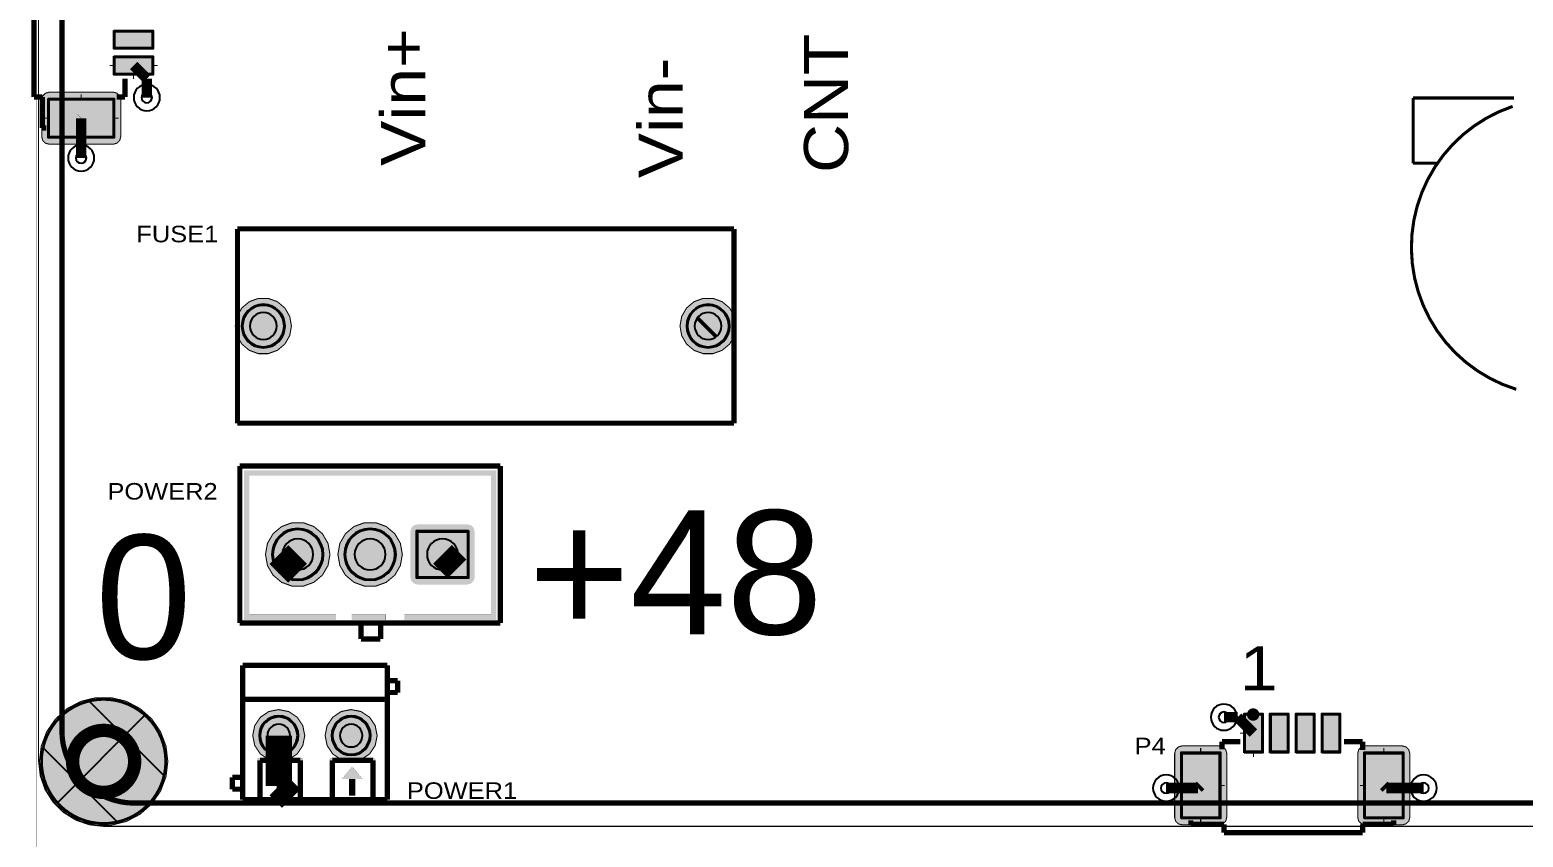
# Model space of a CAD drawing. Extents: x 0 to 215, y -148 to 39.
# Drawn here: x -0.1 to 72.1, y -108.2 to -69.1 of the extents above; entities that cross this region are included whole.
import ezdxf
from ezdxf.enums import TextEntityAlignment as Align

# ---------------------------------------------------------------- set-up
doc = ezdxf.new("R2010")
doc.units = 0
doc.header["$MEASUREMENT"] = 0
doc.layers.get('0').update_dxf_attribs({"linetype": 'CONTINUOUS'})
for name, color, linetype in [('BOARD-OUTLINE-LAYER', 6, 'CONTINUOUS'), ('BOTTOM-LAYER', 5, 'CONTINUOUS'), ('BOTTOM-PASTE-MASK-LAYER', 16, 'CONTINUOUS'), ('BOTTOM-SOLDER-MASK-LAYER', 200, 'CONTINUOUS'), ('DOCUMENT-LAYER', 7, 'CONTINUOUS'), ('HOLE-LAYER', 250, 'CONTINUOUS'), ('MULTI-LAYER', 9, 'CONTINUOUS'), ('TOP-LAYER', 1, 'CONTINUOUS'), ('TOP-PASTE-MASK-LAYER', 8, 'CONTINUOUS'), ('TOP-SILKSCREEN-LAYER', 40, 'CONTINUOUS'), ('TOP-SOLDER-MASK-LAYER', 216, 'CONTINUOUS')]:
    doc.layers.add(name, color=color, linetype=linetype)
doc.styles.get("Standard").update_dxf_attribs({"font": 'arial.ttf'})

msp = doc.modelspace()

# ---------------------------------------------------------------- hatches: boundary and pattern name
at = {"layer": 'BOTTOM-LAYER'}
for points in [[(9.863, -83.439), (9.945, -83.904), (10.181, -84.312), (10.542, -84.615), (10.985, -84.777), (11.457, -84.777), (11.9, -84.615), (12.261, -84.312), (12.497, -83.904), (12.579, -83.439), (12.497, -82.975), (12.261, -82.566), (11.9, -82.263), (11.457, -82.102), (10.985, -82.102), (10.542, -82.263), (10.181, -82.566), (9.945, -82.975)], [(31.363, -83.439), (31.445, -83.904), (31.681, -84.312), (32.042, -84.615), (32.485, -84.777), (32.957, -84.777), (33.4, -84.615), (33.762, -84.312), (33.997, -83.904), (34.079, -83.439), (33.997, -82.975), (33.762, -82.566), (33.4, -82.263), (32.957, -82.102), (32.485, -82.102), (32.042, -82.263), (31.681, -82.566), (31.445, -82.975)], [(10.221, -83.439, 1), (12.221, -83.439, 1)], [(31.721, -83.439, 1), (33.721, -83.439, 1)], [(14.441, -94.488), (14.347, -93.955), (14.077, -93.487), (13.662, -93.139), (13.154, -92.954), (12.613, -92.954), (12.104, -93.139), (11.69, -93.487), (11.419, -93.955), (11.325, -94.488), (11.419, -95.021), (11.69, -95.49), (12.104, -95.838), (12.613, -96.023), (13.154, -96.023), (13.662, -95.838), (14.077, -95.49), (14.347, -95.021)], [(17.941, -94.488), (17.847, -93.955), (17.577, -93.487), (17.162, -93.139), (16.654, -92.954), (16.112, -92.954), (15.604, -93.139), (15.189, -93.487), (14.919, -93.955), (14.825, -94.488), (14.919, -95.021), (15.189, -95.49), (15.604, -95.838), (16.112, -96.023), (16.654, -96.023), (17.162, -95.838), (17.577, -95.49), (17.847, -95.021)], [(18.683, -93.03), (18.504, -93.078), (18.373, -93.209), (18.325, -93.388), (18.325, -95.588), (18.373, -95.767), (18.504, -95.898), (18.683, -95.946), (21.083, -95.946), (21.262, -95.898), (21.393, -95.767), (21.441, -95.588), (21.441, -93.388), (21.393, -93.209), (21.262, -93.078), (21.083, -93.03)], [(11.683, -94.488, 1), (14.083, -94.488, 1)], [(15.183, -94.488, 1), (17.583, -94.488, 1)], [(21.083, -93.388), (21.083, -95.588), (18.683, -95.588), (18.683, -93.388)], [(0.396, -104.5), (0.486, -105.243), (0.751, -105.943), (1.177, -106.559), (1.737, -107.055), (2.399, -107.403), (3.126, -107.582), (3.874, -107.582), (4.601, -107.403), (5.263, -107.055), (5.823, -106.559), (6.249, -105.943), (6.514, -105.243), (6.604, -104.5), (6.514, -103.757), (6.249, -103.058), (5.823, -102.442), (5.263, -101.946), (4.601, -101.598), (3.874, -101.419), (3.126, -101.419), (2.399, -101.598), (1.737, -101.946), (1.177, -102.442), (0.751, -103.058), (0.486, -103.757)], [(10.708, -103.251), (10.804, -103.733), (11.076, -104.141), (11.485, -104.414), (11.966, -104.509), (12.448, -104.414), (12.856, -104.141), (13.128, -103.733), (13.224, -103.251), (13.128, -102.77), (12.856, -102.362), (12.448, -102.089), (11.966, -101.993), (11.485, -102.089), (11.076, -102.362), (10.804, -102.77)], [(11.066, -103.251, 1), (12.866, -103.251, 1)], [(14.208, -103.251), (14.304, -103.733), (14.576, -104.141), (14.984, -104.414), (15.466, -104.509), (15.947, -104.414), (16.356, -104.141), (16.628, -103.733), (16.724, -103.251), (16.628, -102.77), (16.356, -102.362), (15.947, -102.089), (15.466, -101.993), (14.984, -102.089), (14.576, -102.362), (14.304, -102.77)], [(14.566, -103.251, 1), (16.366, -103.251, 1)]]:
    msp.add_hatch(color=256, dxfattribs=at).paths.add_polyline_path(points)
at = {"layer": 'BOTTOM-PASTE-MASK-LAYER'}
for points in [[(10.221, -83.439, 1), (12.221, -83.439, 1)], [(31.721, -83.439, 1), (33.721, -83.439, 1)], [(11.683, -94.488, 1), (14.083, -94.488, 1)], [(15.183, -94.488, 1), (17.583, -94.488, 1)], [(21.083, -93.388), (21.083, -95.588), (18.683, -95.588), (18.683, -93.388)], [(11.066, -103.251, 1), (12.866, -103.251, 1)], [(14.566, -103.251, 1), (16.366, -103.251, 1)]]:
    msp.add_hatch(color=256, dxfattribs=at).paths.add_polyline_path(points)
at = {"layer": 'BOTTOM-SOLDER-MASK-LAYER'}
for points in [[(10.171, -83.439, 1), (12.271, -83.439, 1)], [(31.671, -83.439, 1), (33.771, -83.439, 1)], [(11.632, -94.488, 1), (14.134, -94.488, 1)], [(15.132, -94.488, 1), (17.634, -94.488, 1)], [(21.134, -93.337), (21.134, -95.639), (18.632, -95.639), (18.632, -93.337)], [(11.015, -103.251, 1), (12.917, -103.251, 1)], [(14.515, -103.251, 1), (16.417, -103.251, 1)]]:
    msp.add_hatch(color=256, dxfattribs=at).paths.add_polyline_path(points)
at = {"layer": 'DOCUMENT-LAYER'}
for points in [[(10.287, -90.424), (10.287, -97.663), (10.541, -97.663), (10.541, -90.424)], [(10.287, -90.424), (10.287, -97.663), (10.541, -97.663), (10.541, -90.424)], [(10.541, -90.424), (22.225, -90.424), (22.225, -90.678), (10.541, -90.678)], [(10.541, -90.424), (22.225, -90.424), (22.225, -90.678), (10.541, -90.678)], [(22.479, -90.424), (22.479, -97.663), (22.225, -97.663), (22.225, -90.424)], [(22.479, -90.424), (22.479, -97.663), (22.225, -97.663), (22.225, -90.424)], [(10.541, -97.663), (14.732, -97.663), (14.732, -97.409), (10.541, -97.409)], [(10.541, -97.663), (14.732, -97.663), (14.732, -97.409), (10.541, -97.409)], [(17.145, -97.663), (17.145, -97.409), (15.494, -97.409), (15.494, -97.663)], [(17.145, -97.663), (17.145, -97.409), (15.494, -97.409), (15.494, -97.663)], [(22.225, -97.663), (18.034, -97.663), (18.034, -97.409), (22.225, -97.409)], [(22.225, -97.663), (18.034, -97.663), (18.034, -97.409), (22.225, -97.409)], [(11.052, -106.478), (10.962, -106.441), (10.925, -106.351), (10.925, -104.451), (10.962, -104.361), (11.052, -104.324), (13.016, -104.324), (13.106, -104.361), (13.143, -104.451), (13.143, -106.351), (13.106, -106.441), (13.016, -106.478), (12.926, -106.441), (12.889, -106.351), (12.889, -104.578), (11.179, -104.578), (11.179, -106.351), (11.142, -106.441)], [(11.052, -106.478), (10.962, -106.441), (10.925, -106.351), (10.925, -104.451), (10.962, -104.361), (11.052, -104.324), (13.016, -104.324), (13.106, -104.361), (13.143, -104.451), (13.143, -106.351), (13.106, -106.441), (13.016, -106.478), (12.926, -106.441), (12.889, -106.351), (12.889, -104.578), (11.179, -104.578), (11.179, -106.351), (11.142, -106.441)], [(14.552, -106.478), (14.462, -106.441), (14.425, -106.351), (14.425, -104.451), (14.462, -104.361), (14.552, -104.324), (16.516, -104.324), (16.606, -104.361), (16.643, -104.451), (16.643, -106.351), (16.606, -106.441), (16.516, -106.478), (16.426, -106.441), (16.389, -106.351), (16.389, -104.578), (14.679, -104.578), (14.679, -106.351), (14.641, -106.441)], [(14.552, -106.478), (14.462, -106.441), (14.425, -106.351), (14.425, -104.451), (14.462, -104.361), (14.552, -104.324), (16.516, -104.324), (16.606, -104.361), (16.643, -104.451), (16.643, -106.351), (16.606, -106.441), (16.516, -106.478), (16.426, -106.441), (16.389, -106.351), (16.389, -104.578), (14.679, -104.578), (14.679, -106.351), (14.641, -106.441)], [(12.016, -104.751), (11.516, -105.351), (12.516, -105.351)], [(12.016, -104.751), (11.516, -105.351), (12.516, -105.351)], [(11.866, -105.351), (11.866, -106.151), (12.166, -106.151), (12.166, -105.351)], [(11.866, -105.351), (11.866, -106.151), (12.166, -106.151), (12.166, -105.351)], [(15.516, -104.751), (15.016, -105.351), (16.016, -105.351)], [(15.516, -104.751), (15.016, -105.351), (16.016, -105.351)], [(15.366, -105.351), (15.366, -106.151), (15.666, -106.151), (15.666, -105.351)], [(15.366, -105.351), (15.366, -106.151), (15.666, -106.151), (15.666, -105.351)]]:
    msp.add_hatch(color=256, dxfattribs=at).paths.add_polyline_path(points)
at = {"layer": 'HOLE-LAYER'}
for points in [[(10.571, -83.439, 1), (11.871, -83.439, 1)], [(32.071, -83.439, 1), (33.371, -83.439, 1)], [(12.133, -94.488, 1), (13.633, -94.488, 1)], [(15.633, -94.488, 1), (17.133, -94.488, 1)], [(19.133, -94.488, 1), (20.633, -94.488, 1)], [(11.416, -103.251, 1), (12.516, -103.251, 1)], [(14.916, -103.251, 1), (16.016, -103.251, 1)]]:
    msp.add_hatch(color=256, dxfattribs=at).paths.add_polyline_path(points)
at = {"layer": 'MULTI-LAYER'}
for points in [[(10.221, -83.439, 1), (12.221, -83.439, 1)], [(10.221, -83.439, 1), (12.221, -83.439, 1)], [(10.221, -83.439, 1), (12.221, -83.439, 1)], [(31.721, -83.439, 1), (33.721, -83.439, 1)], [(31.721, -83.439, 1), (33.721, -83.439, 1)], [(31.721, -83.439, 1), (33.721, -83.439, 1)], [(11.683, -94.488, 1), (14.083, -94.488, 1)], [(11.683, -94.488, 1), (14.083, -94.488, 1)], [(11.683, -94.488, 1), (14.083, -94.488, 1)], [(15.183, -94.488, 1), (17.583, -94.488, 1)], [(15.183, -94.488, 1), (17.583, -94.488, 1)], [(15.183, -94.488, 1), (17.583, -94.488, 1)], [(21.083, -93.388), (21.083, -95.588), (18.683, -95.588), (18.683, -93.388)], [(21.083, -93.388), (21.083, -95.588), (18.683, -95.588), (18.683, -93.388)], [(21.083, -93.388), (21.083, -95.588), (18.683, -95.588), (18.683, -93.388)], [(11.066, -103.251, 1), (12.866, -103.251, 1)], [(11.066, -103.251, 1), (12.866, -103.251, 1)], [(11.066, -103.251, 1), (12.866, -103.251, 1)], [(14.566, -103.251, 1), (16.366, -103.251, 1)], [(14.566, -103.251, 1), (16.366, -103.251, 1)], [(14.566, -103.251, 1), (16.366, -103.251, 1)], [(2, -104.5, 1), (5, -104.5, 1)]]:
    msp.add_hatch(color=256, dxfattribs=at).paths.add_polyline_path(points)
h = msp.add_hatch(dxfattribs=at)
h.set_pattern_fill('ANSI37', color=256, style=0)
h.set_pattern_definition([(45, (0, 0), (-2.24506, 2.24506), []), (135, (0, 0), (-2.24506, -2.24506), [])])
h.paths.add_polyline_path([(0.5, -104.5, 1), (6.5, -104.5, 1)])
at = {"layer": 'TOP-LAYER'}
for points in [[(4.049, -69.186), (5.849, -69.186), (5.849, -69.986), (4.049, -69.986)], [(4.049, -70.436), (5.849, -70.436), (5.849, -71.236), (4.049, -71.236)], [(0.867, -72.128), (0.688, -72.176), (0.557, -72.307), (0.509, -72.486), (0.509, -74.286), (0.557, -74.465), (0.688, -74.596), (0.867, -74.644), (3.967, -74.644), (4.146, -74.596), (4.277, -74.465), (4.325, -74.286), (4.325, -72.486), (4.277, -72.307), (4.146, -72.176), (3.967, -72.128)], [(0.867, -72.486), (3.967, -72.486), (3.967, -74.286), (0.867, -74.286)], [(10.221, -83.439, 1), (12.221, -83.439, 1)], [(31.721, -83.439, 1), (33.721, -83.439, 1)], [(17.941, -94.488), (17.847, -93.955), (17.577, -93.487), (17.162, -93.139), (16.654, -92.954), (16.112, -92.954), (15.604, -93.139), (15.189, -93.487), (14.919, -93.955), (14.825, -94.488), (14.919, -95.021), (15.189, -95.49), (15.604, -95.838), (16.112, -96.023), (16.654, -96.023), (17.162, -95.838), (17.577, -95.49), (17.847, -95.021)], [(11.683, -94.488, 1), (14.083, -94.488, 1)], [(15.183, -94.488, 1), (17.583, -94.488, 1)], [(21.083, -93.388), (21.083, -95.588), (18.683, -95.588), (18.683, -93.388)], [(0.396, -104.5), (0.486, -105.243), (0.751, -105.943), (1.177, -106.559), (1.737, -107.055), (2.399, -107.403), (3.126, -107.582), (3.874, -107.582), (4.601, -107.403), (5.263, -107.055), (5.823, -106.559), (6.249, -105.943), (6.514, -105.243), (6.604, -104.5), (6.514, -103.757), (6.249, -103.058), (5.823, -102.442), (5.263, -101.946), (4.601, -101.598), (3.874, -101.419), (3.126, -101.419), (2.399, -101.598), (1.737, -101.946), (1.177, -102.442), (0.751, -103.058), (0.486, -103.757)], [(11.066, -103.251, 1), (12.866, -103.251, 1)], [(14.566, -103.251, 1), (16.366, -103.251, 1)], [(58.685, -104.028), (58.685, -102.228), (59.485, -102.228), (59.485, -104.028)], [(59.935, -104.028), (59.935, -102.228), (60.735, -102.228), (60.735, -104.028)], [(61.185, -104.028), (61.185, -102.228), (61.985, -102.228), (61.985, -104.028)], [(62.435, -104.028), (62.435, -102.228), (63.235, -102.228), (63.235, -104.028)], [(55.277, -107.211), (55.325, -107.39), (55.456, -107.521), (55.635, -107.569), (57.435, -107.569), (57.614, -107.521), (57.745, -107.39), (57.793, -107.211), (57.793, -104.111), (57.745, -103.931), (57.614, -103.8), (57.435, -103.752), (55.635, -103.752), (55.456, -103.8), (55.325, -103.931), (55.277, -104.111)], [(64.127, -107.211), (64.175, -107.39), (64.306, -107.521), (64.485, -107.569), (66.285, -107.569), (66.464, -107.521), (66.595, -107.39), (66.643, -107.211), (66.643, -104.111), (66.595, -103.931), (66.464, -103.8), (66.285, -103.752), (64.485, -103.752), (64.306, -103.8), (64.175, -103.931), (64.127, -104.111)], [(55.635, -107.211), (55.635, -104.111), (57.435, -104.111), (57.435, -107.211)], [(64.485, -107.211), (64.485, -104.111), (66.285, -104.111), (66.285, -107.211)]]:
    msp.add_hatch(color=256, dxfattribs=at).paths.add_polyline_path(points)
at = {"layer": 'TOP-PASTE-MASK-LAYER'}
for points in [[(4.049, -69.186), (5.849, -69.186), (5.849, -69.986), (4.049, -69.986)], [(4.049, -70.436), (5.849, -70.436), (5.849, -71.236), (4.049, -71.236)], [(0.867, -72.486), (3.967, -72.486), (3.967, -74.286), (0.867, -74.286)], [(10.221, -83.439, 1), (12.221, -83.439, 1)], [(31.721, -83.439, 1), (33.721, -83.439, 1)], [(11.683, -94.488, 1), (14.083, -94.488, 1)], [(15.183, -94.488, 1), (17.583, -94.488, 1)], [(21.083, -93.388), (21.083, -95.588), (18.683, -95.588), (18.683, -93.388)], [(11.066, -103.251, 1), (12.866, -103.251, 1)], [(14.566, -103.251, 1), (16.366, -103.251, 1)], [(58.685, -104.028), (58.685, -102.228), (59.485, -102.228), (59.485, -104.028)], [(59.935, -104.028), (59.935, -102.228), (60.735, -102.228), (60.735, -104.028)], [(61.185, -104.028), (61.185, -102.228), (61.985, -102.228), (61.985, -104.028)], [(62.435, -104.028), (62.435, -102.228), (63.235, -102.228), (63.235, -104.028)], [(55.635, -107.211), (55.635, -104.111), (57.435, -104.111), (57.435, -107.211)], [(64.485, -107.211), (64.485, -104.111), (66.285, -104.111), (66.285, -107.211)]]:
    msp.add_hatch(color=256, dxfattribs=at).paths.add_polyline_path(points)
at = {"layer": 'TOP-SILKSCREEN-LAYER'}
for points in [[(12.016, -104.751), (11.516, -105.351), (12.516, -105.351)], [(12.016, -104.751), (11.516, -105.351), (12.516, -105.351)], [(11.866, -105.351), (11.866, -106.151), (12.166, -106.151), (12.166, -105.351)], [(11.866, -105.351), (11.866, -106.151), (12.166, -106.151), (12.166, -105.351)], [(15.516, -104.751), (15.016, -105.351), (16.016, -105.351)], [(15.516, -104.751), (15.016, -105.351), (16.016, -105.351)], [(15.366, -105.351), (15.366, -106.151), (15.666, -106.151), (15.666, -105.351)], [(15.366, -105.351), (15.366, -106.151), (15.666, -106.151), (15.666, -105.351)]]:
    msp.add_hatch(color=256, dxfattribs=at).paths.add_polyline_path(points)
at = {"layer": 'TOP-SOLDER-MASK-LAYER'}
for points in [[(3.999, -69.136), (5.899, -69.136), (5.899, -70.036), (3.999, -70.036)], [(3.999, -70.386), (5.899, -70.386), (5.899, -71.286), (3.999, -71.286)], [(0.817, -72.436), (4.017, -72.436), (4.017, -74.336), (0.817, -74.336)], [(10.171, -83.439, 1), (12.271, -83.439, 1)], [(31.671, -83.439, 1), (33.771, -83.439, 1)], [(11.632, -94.488, 1), (14.134, -94.488, 1)], [(15.132, -94.488, 1), (17.634, -94.488, 1)], [(21.134, -93.337), (21.134, -95.639), (18.632, -95.639), (18.632, -93.337)], [(11.015, -103.251, 1), (12.917, -103.251, 1)], [(14.515, -103.251, 1), (16.417, -103.251, 1)], [(58.635, -104.078), (58.635, -102.178), (59.535, -102.178), (59.535, -104.078)], [(59.885, -104.078), (59.885, -102.178), (60.785, -102.178), (60.785, -104.078)], [(61.135, -104.078), (61.135, -102.178), (62.035, -102.178), (62.035, -104.078)], [(62.385, -104.078), (62.385, -102.178), (63.285, -102.178), (63.285, -104.078)], [(55.585, -107.261), (55.585, -104.061), (57.485, -104.061), (57.485, -107.261)], [(64.435, -107.261), (64.435, -104.061), (66.335, -104.061), (66.335, -107.261)]]:
    msp.add_hatch(color=256, dxfattribs=at).paths.add_polyline_path(points)

# ---------------------------------------------------------------- linework, layer by layer
at = {"layer": 'BOARD-OUTLINE-LAYER', "const_width": 0.254}
msp.add_lwpolyline([(1.483, -103.017), (1.483, -2.017, -0.414), (4.983, 1.483), (178.984, 1.483, -0.414), (182.484, -2.017), (182.484, -103.017, -0.414), (178.984, -106.517), (4.983, -106.517, -0.414)], format="xyb", close=True, dxfattribs=at)
at = {"layer": 'BOTTOM-LAYER'}
for points, const_width in [([(0.254, -116.713), (0.254, 0), (187.071, 0), (187.071, -116.713)], 0.00508), ([(9.863, -83.439), (9.945, -83.904), (10.181, -84.312), (10.542, -84.615), (10.985, -84.777), (11.457, -84.777), (11.9, -84.615), (12.261, -84.312), (12.497, -83.904), (12.579, -83.439), (12.497, -82.975), (12.261, -82.566), (11.9, -82.263), (11.457, -82.102), (10.985, -82.102), (10.542, -82.263), (10.181, -82.566), (9.945, -82.975)], 0.0508), ([(31.363, -83.439), (31.445, -83.904), (31.681, -84.312), (32.042, -84.615), (32.485, -84.777), (32.957, -84.777), (33.4, -84.615), (33.762, -84.312), (33.997, -83.904), (34.079, -83.439), (33.997, -82.975), (33.762, -82.566), (33.4, -82.263), (32.957, -82.102), (32.485, -82.102), (32.042, -82.263), (31.681, -82.566), (31.445, -82.975)], 0.0508), ([(14.441, -94.488), (14.347, -93.955), (14.077, -93.487), (13.662, -93.139), (13.154, -92.954), (12.613, -92.954), (12.104, -93.139), (11.69, -93.487), (11.419, -93.955), (11.325, -94.488), (11.419, -95.021), (11.69, -95.49), (12.104, -95.838), (12.613, -96.023), (13.154, -96.023), (13.662, -95.838), (14.077, -95.49), (14.347, -95.021)], 0.0508), ([(17.941, -94.488), (17.847, -93.955), (17.577, -93.487), (17.162, -93.139), (16.654, -92.954), (16.112, -92.954), (15.604, -93.139), (15.189, -93.487), (14.919, -93.955), (14.825, -94.488), (14.919, -95.021), (15.189, -95.49), (15.604, -95.838), (16.112, -96.023), (16.654, -96.023), (17.162, -95.838), (17.577, -95.49), (17.847, -95.021)], 0.0508), ([(0.396, -104.5), (0.486, -105.243), (0.751, -105.943), (1.177, -106.559), (1.737, -107.055), (2.399, -107.403), (3.126, -107.582), (3.874, -107.582), (4.601, -107.403), (5.263, -107.055), (5.823, -106.559), (6.249, -105.943), (6.514, -105.243), (6.604, -104.5), (6.514, -103.757), (6.249, -103.058), (5.823, -102.442), (5.263, -101.946), (4.601, -101.598), (3.874, -101.419), (3.126, -101.419), (2.399, -101.598), (1.737, -101.946), (1.177, -102.442), (0.751, -103.058), (0.486, -103.757)], 0.0508), ([(10.708, -103.251), (10.804, -103.733), (11.076, -104.141), (11.485, -104.414), (11.966, -104.509), (12.448, -104.414), (12.856, -104.141), (13.128, -103.733), (13.224, -103.251), (13.128, -102.77), (12.856, -102.362), (12.448, -102.089), (11.966, -101.993), (11.485, -102.089), (11.076, -102.362), (10.804, -102.77)], 0.0508), ([(14.208, -103.251), (14.304, -103.733), (14.576, -104.141), (14.984, -104.414), (15.466, -104.509), (15.947, -104.414), (16.356, -104.141), (16.628, -103.733), (16.724, -103.251), (16.628, -102.77), (16.356, -102.362), (15.947, -102.089), (15.466, -101.993), (14.984, -102.089), (14.576, -102.362), (14.304, -102.77)], 0.0508)]:
    msp.add_lwpolyline(points, close=True, dxfattribs=dict(at, const_width=const_width))
at = {"layer": 'BOTTOM-LAYER', "const_width": 0.0508}
msp.add_lwpolyline([(177.5, -107.642), (3.5, -107.642), (2.801, -107.563), (2.137, -107.331), (1.541, -106.957), (1.044, -106.459), (0.669, -105.863), (0.437, -105.199), (0.358, -104.5), (0.358, -3.5), (0.437, -2.801), (0.669, -2.137), (1.044, -1.541), (1.541, -1.044), (2.137, -0.669), (2.801, -0.437), (3.5, -0.358), (177.5, -0.358)], dxfattribs=at)
at = {"layer": 'BOTTOM-LAYER'}
msp.add_lwpolyline([(10.221, -83.439, 1), (12.221, -83.439), (12.221, -83.439, 1), (10.221, -83.439)], format="xyb", dxfattribs=at)
for points in [[(31.721, -83.439, 1), (33.721, -83.439, 1)], [(11.683, -94.488, 1), (14.083, -94.488, 1)], [(15.183, -94.488, 1), (17.583, -94.488, 1)], [(11.066, -103.251, 1), (12.866, -103.251, 1)], [(14.566, -103.251, 1), (16.366, -103.251, 1)]]:
    msp.add_lwpolyline(points, format="xyb", close=True, dxfattribs=at)
msp.add_lwpolyline([(21.083, -93.388), (21.083, -95.588), (18.683, -95.588), (18.683, -93.388)], close=True, dxfattribs=at)
at = {"layer": 'BOTTOM-PASTE-MASK-LAYER'}
msp.add_lwpolyline([(10.221, -83.439, 1), (12.221, -83.439), (12.221, -83.439, 1), (10.221, -83.439)], format="xyb", dxfattribs=at)
for points in [[(31.721, -83.439, 1), (33.721, -83.439, 1)], [(11.683, -94.488, 1), (14.083, -94.488, 1)], [(15.183, -94.488, 1), (17.583, -94.488, 1)], [(11.066, -103.251, 1), (12.866, -103.251, 1)], [(14.566, -103.251, 1), (16.366, -103.251, 1)]]:
    msp.add_lwpolyline(points, format="xyb", close=True, dxfattribs=at)
msp.add_lwpolyline([(21.083, -93.388), (21.083, -95.588), (18.683, -95.588), (18.683, -93.388)], close=True, dxfattribs=at)
at = {"layer": 'BOTTOM-SOLDER-MASK-LAYER'}
for points in [[(10.171, -83.439, 1), (12.271, -83.439, 1)], [(15.132, -94.488, 1), (17.634, -94.488, 1)], [(14.515, -103.251, 1), (16.417, -103.251, 1)]]:
    msp.add_lwpolyline(points, format="xyb", close=True, dxfattribs=at)
for points in [[(31.671, -83.439, 1), (33.771, -83.439), (33.771, -83.439, 1), (31.671, -83.439)], [(11.632, -94.488, 1), (14.134, -94.488), (14.134, -94.488, 1), (11.632, -94.488)], [(11.015, -103.251, 1), (12.917, -103.251), (12.917, -103.251, 1), (11.015, -103.251)]]:
    msp.add_lwpolyline(points, format="xyb", dxfattribs=at)
msp.add_lwpolyline([(21.134, -93.337), (21.134, -95.639), (18.632, -95.639), (18.632, -93.337)], close=True, dxfattribs=at)
at = {"layer": 'DOCUMENT-LAYER', "const_width": 0.00508}
for points in [[(10.287, -90.424), (10.287, -97.663), (10.541, -97.663), (10.541, -90.424)], [(10.287, -90.424), (10.287, -97.663), (10.541, -97.663), (10.541, -90.424)], [(10.541, -90.424), (22.225, -90.424), (22.225, -90.678), (10.541, -90.678)], [(10.541, -90.424), (22.225, -90.424), (22.225, -90.678), (10.541, -90.678)], [(22.479, -90.424), (22.479, -97.663), (22.225, -97.663), (22.225, -90.424)], [(22.479, -90.424), (22.479, -97.663), (22.225, -97.663), (22.225, -90.424)], [(10.541, -97.663), (14.732, -97.663), (14.732, -97.409), (10.541, -97.409)], [(10.541, -97.663), (14.732, -97.663), (14.732, -97.409), (10.541, -97.409)], [(17.145, -97.663), (17.145, -97.409), (15.494, -97.409), (15.494, -97.663)], [(17.145, -97.663), (17.145, -97.409), (15.494, -97.409), (15.494, -97.663)], [(22.225, -97.663), (18.034, -97.663), (18.034, -97.409), (22.225, -97.409)], [(22.225, -97.663), (18.034, -97.663), (18.034, -97.409), (22.225, -97.409)], [(11.052, -106.478), (10.962, -106.441), (10.925, -106.351), (10.925, -104.451), (10.962, -104.361), (11.052, -104.324), (13.016, -104.324), (13.106, -104.361), (13.143, -104.451), (13.143, -106.351), (13.106, -106.441), (13.016, -106.478), (12.926, -106.441), (12.889, -106.351), (12.889, -104.578), (11.179, -104.578), (11.179, -106.351), (11.142, -106.441)], [(11.052, -106.478), (10.962, -106.441), (10.925, -106.351), (10.925, -104.451), (10.962, -104.361), (11.052, -104.324), (13.016, -104.324), (13.106, -104.361), (13.143, -104.451), (13.143, -106.351), (13.106, -106.441), (13.016, -106.478), (12.926, -106.441), (12.889, -106.351), (12.889, -104.578), (11.179, -104.578), (11.179, -106.351), (11.142, -106.441)], [(14.552, -106.478), (14.462, -106.441), (14.425, -106.351), (14.425, -104.451), (14.462, -104.361), (14.552, -104.324), (16.516, -104.324), (16.606, -104.361), (16.643, -104.451), (16.643, -106.351), (16.606, -106.441), (16.516, -106.478), (16.426, -106.441), (16.389, -106.351), (16.389, -104.578), (14.679, -104.578), (14.679, -106.351), (14.641, -106.441)], [(14.552, -106.478), (14.462, -106.441), (14.425, -106.351), (14.425, -104.451), (14.462, -104.361), (14.552, -104.324), (16.516, -104.324), (16.606, -104.361), (16.643, -104.451), (16.643, -106.351), (16.606, -106.441), (16.516, -106.478), (16.426, -106.441), (16.389, -106.351), (16.389, -104.578), (14.679, -104.578), (14.679, -106.351), (14.641, -106.441)], [(12.016, -104.751), (11.516, -105.351), (12.516, -105.351)], [(12.016, -104.751), (11.516, -105.351), (12.516, -105.351)], [(11.866, -105.351), (11.866, -106.151), (12.166, -106.151), (12.166, -105.351)], [(11.866, -105.351), (11.866, -106.151), (12.166, -106.151), (12.166, -105.351)], [(15.516, -104.751), (15.016, -105.351), (16.016, -105.351)], [(15.516, -104.751), (15.016, -105.351), (16.016, -105.351)], [(15.366, -105.351), (15.366, -106.151), (15.666, -106.151), (15.666, -105.351)], [(15.366, -105.351), (15.366, -106.151), (15.666, -106.151), (15.666, -105.351)]]:
    msp.add_lwpolyline(points, close=True, dxfattribs=at)
at = {"layer": 'DOCUMENT-LAYER', "const_width": 0.3}
msp.add_lwpolyline([(58.921, -102.234, 1), (59.221, -102.234, 1)], format="xyb", close=True, dxfattribs=at)
msp.add_lwpolyline([(58.921, -102.234, 1), (59.221, -102.234, 1)], format="xyb", close=True, dxfattribs=at)
at = {"layer": 'HOLE-LAYER'}
for points in [[(5.334, -72.39, 1), (5.842, -72.39, 1)], [(2.159, -75.311, 1), (2.667, -75.311, 1)], [(10.571, -83.439, 1), (11.871, -83.439, 1)], [(32.071, -83.439, 1), (33.371, -83.439, 1)], [(57.404, -102.362, 1), (57.912, -102.362, 1)], [(54.61, -105.791, 1), (55.118, -105.791, 1)], [(67.056, -105.791, 1), (67.564, -105.791, 1)]]:
    msp.add_lwpolyline(points, format="xyb", close=True, dxfattribs=at)
for points in [[(12.133, -94.488, 1), (13.633, -94.488), (13.633, -94.488, 1), (12.133, -94.488)], [(15.633, -94.488, 1), (17.133, -94.488), (17.133, -94.488, 1), (15.633, -94.488)], [(19.133, -94.488, 1), (20.633, -94.488), (20.633, -94.488, 1), (19.133, -94.488)], [(11.416, -103.251, 1), (12.516, -103.251), (12.516, -103.251, 1), (11.416, -103.251)], [(14.916, -103.251, 1), (16.016, -103.251), (16.016, -103.251, 1), (14.916, -103.251)]]:
    msp.add_lwpolyline(points, format="xyb", dxfattribs=at)
at = {"layer": 'MULTI-LAYER'}
for points in [[(4.953, -72.39, 1), (6.223, -72.39, 1)], [(1.778, -75.311, 1), (3.048, -75.311, 1)], [(31.721, -83.439, 1), (33.721, -83.439, 1)], [(31.721, -83.439, 1), (33.721, -83.439, 1)], [(31.721, -83.439, 1), (33.721, -83.439, 1)], [(11.683, -94.488, 1), (14.083, -94.488, 1)], [(11.683, -94.488, 1), (14.083, -94.488, 1)], [(11.683, -94.488, 1), (14.083, -94.488, 1)], [(15.183, -94.488, 1), (17.583, -94.488, 1)], [(15.183, -94.488, 1), (17.583, -94.488, 1)], [(15.183, -94.488, 1), (17.583, -94.488, 1)], [(57.023, -102.362, 1), (58.293, -102.362, 1)], [(11.066, -103.251, 1), (12.866, -103.251, 1)], [(11.066, -103.251, 1), (12.866, -103.251, 1)], [(11.066, -103.251, 1), (12.866, -103.251, 1)], [(14.566, -103.251, 1), (16.366, -103.251, 1)], [(14.566, -103.251, 1), (16.366, -103.251, 1)], [(14.566, -103.251, 1), (16.366, -103.251, 1)], [(54.229, -105.791, 1), (55.499, -105.791, 1)], [(66.675, -105.791, 1), (67.945, -105.791, 1)]]:
    msp.add_lwpolyline(points, format="xyb", close=True, dxfattribs=at)
msp.add_lwpolyline([(10.221, -83.439, 1), (12.221, -83.439), (12.221, -83.439, 1), (10.221, -83.439)], format="xyb", dxfattribs=at)
msp.add_lwpolyline([(10.221, -83.439, 1), (12.221, -83.439), (12.221, -83.439, 1), (10.221, -83.439)], format="xyb", dxfattribs=at)
msp.add_lwpolyline([(10.221, -83.439, 1), (12.221, -83.439), (12.221, -83.439, 1), (10.221, -83.439)], format="xyb", dxfattribs=at)
msp.add_lwpolyline([(21.083, -93.388), (21.083, -95.588), (18.683, -95.588), (18.683, -93.388)], close=True, dxfattribs=at)
msp.add_lwpolyline([(21.083, -93.388), (21.083, -95.588), (18.683, -95.588), (18.683, -93.388)], close=True, dxfattribs=at)
msp.add_lwpolyline([(21.083, -93.388), (21.083, -95.588), (18.683, -95.588), (18.683, -93.388)], close=True, dxfattribs=at)
for points, const_width in [([(0.5, -104.5, 1), (6.5, -104.5, 1)], 0.129), ([(2, -104.5, 1), (5, -104.5, 1)], 0.645)]:
    msp.add_lwpolyline(points, format="xyb", close=True, dxfattribs=dict(at, const_width=const_width))
at = {"layer": 'TOP-LAYER'}
for points, const_width in [([(-0.064, -116.904), (-0.064, -0.191), (186.754, -0.191), (186.754, -116.904)], 0.00508), ([(0.867, -72.128), (0.688, -72.176), (0.557, -72.307), (0.509, -72.486), (0.509, -74.286), (0.557, -74.465), (0.688, -74.596), (0.867, -74.644), (3.967, -74.644), (4.146, -74.596), (4.277, -74.465), (4.325, -74.286), (4.325, -72.486), (4.277, -72.307), (4.146, -72.176), (3.967, -72.128)], 0.0508), ([(17.941, -94.488), (17.847, -93.955), (17.577, -93.487), (17.162, -93.139), (16.654, -92.954), (16.112, -92.954), (15.604, -93.139), (15.189, -93.487), (14.919, -93.955), (14.825, -94.488), (14.919, -95.021), (15.189, -95.49), (15.604, -95.838), (16.112, -96.023), (16.654, -96.023), (17.162, -95.838), (17.577, -95.49), (17.847, -95.021)], 0.0508), ([(0.396, -104.5), (0.486, -105.243), (0.751, -105.943), (1.177, -106.559), (1.737, -107.055), (2.399, -107.403), (3.126, -107.582), (3.874, -107.582), (4.601, -107.403), (5.263, -107.055), (5.823, -106.559), (6.249, -105.943), (6.514, -105.243), (6.604, -104.5), (6.514, -103.757), (6.249, -103.058), (5.823, -102.442), (5.263, -101.946), (4.601, -101.598), (3.874, -101.419), (3.126, -101.419), (2.399, -101.598), (1.737, -101.946), (1.177, -102.442), (0.751, -103.058), (0.486, -103.757)], 0.0508), ([(55.277, -107.211), (55.325, -107.39), (55.456, -107.521), (55.635, -107.569), (57.435, -107.569), (57.614, -107.521), (57.745, -107.39), (57.793, -107.211), (57.793, -104.111), (57.745, -103.931), (57.614, -103.8), (57.435, -103.752), (55.635, -103.752), (55.456, -103.8), (55.325, -103.931), (55.277, -104.111)], 0.0508), ([(64.127, -107.211), (64.175, -107.39), (64.306, -107.521), (64.485, -107.569), (66.285, -107.569), (66.464, -107.521), (66.595, -107.39), (66.643, -107.211), (66.643, -104.111), (66.595, -103.931), (66.464, -103.8), (66.285, -103.752), (64.485, -103.752), (64.306, -103.8), (64.175, -103.931), (64.127, -104.111)], 0.0508)]:
    msp.add_lwpolyline(points, close=True, dxfattribs=dict(at, const_width=const_width))
for points, const_width in [([(177.5, -107.642), (3.5, -107.642), (2.801, -107.563), (2.137, -107.331), (1.541, -106.957), (1.044, -106.459), (0.669, -105.863), (0.437, -105.199), (0.358, -104.5), (0.358, -3.5), (0.437, -2.801), (0.669, -2.137), (1.044, -1.541), (1.541, -1.044), (2.137, -0.669), (2.801, -0.437), (3.5, -0.358), (177.5, -0.358)], 0.0508), ([(5.588, -71.475), (4.949, -70.836)], 0.508), ([(4.052, -70.836), (3.793, -70.836)], 0.0508), ([(4.949, -71.234), (4.949, -71.493)], 0.0508), ([(5.588, -72.39), (5.588, -71.475)], 0.508), ([(5.847, -70.836), (6.106, -70.836)], 0.0508), ([(2.417, -72.489), (2.417, -72.23)], 0.0508), ([(0.869, -73.386), (0.61, -73.386)], 0.0508), ([(2.413, -73.39), (2.417, -73.386)], 0.508), ([(2.413, -75.311), (2.413, -73.39)], 0.508), ([(3.964, -73.386), (4.223, -73.386)], 0.0508), ([(2.417, -74.284), (2.417, -74.543)], 0.0508), ([(32.594, -83.566), (32.721, -83.439)], 1.27), ([(11.966, -95.405), (12.883, -94.488)], 1.27), ([(20.583, -95.188), (19.883, -94.488)], 1.27), ([(58.319, -102.362), (57.658, -102.362)], 0.508), ([(59.085, -103.128), (58.319, -102.362)], 0.508), ([(59.085, -102.23), (59.085, -101.971)], 0.0508), ([(11.966, -105.692), (11.966, -103.251)], 1.27), ([(58.688, -103.128), (58.428, -103.128)], 0.0508), ([(56.535, -104.113), (56.535, -103.854)], 0.0508), ([(65.385, -104.113), (65.385, -103.854)], 0.0508), ([(59.085, -104.025), (59.085, -104.284)], 0.0508), ([(12.573, -106.299), (11.966, -105.692)], 1.27), ([(54.864, -105.791), (56.404, -105.791)], 0.508), ([(55.638, -105.661), (55.379, -105.661)], 0.0508), ([(56.404, -105.791), (56.535, -105.661)], 0.508), ([(57.433, -105.661), (57.692, -105.661)], 0.0508), ([(64.488, -105.661), (64.229, -105.661)], 0.0508), ([(65.516, -105.791), (65.385, -105.661)], 0.508), ([(67.31, -105.791), (65.516, -105.791)], 0.508), ([(66.283, -105.661), (66.542, -105.661)], 0.0508), ([(56.535, -107.208), (56.535, -107.467)], 0.0508), ([(65.385, -107.208), (65.385, -107.467)], 0.0508)]:
    msp.add_lwpolyline(points, dxfattribs=dict(at, const_width=const_width))
for points in [[(4.049, -69.186), (5.849, -69.186), (5.849, -69.986), (4.049, -69.986)], [(4.049, -70.436), (5.849, -70.436), (5.849, -71.236), (4.049, -71.236)], [(0.867, -72.486), (3.967, -72.486), (3.967, -74.286), (0.867, -74.286)], [(21.083, -93.388), (21.083, -95.588), (18.683, -95.588), (18.683, -93.388)], [(58.685, -104.028), (58.685, -102.228), (59.485, -102.228), (59.485, -104.028)], [(59.935, -104.028), (59.935, -102.228), (60.735, -102.228), (60.735, -104.028)], [(61.185, -104.028), (61.185, -102.228), (61.985, -102.228), (61.985, -104.028)], [(62.435, -104.028), (62.435, -102.228), (63.235, -102.228), (63.235, -104.028)], [(55.635, -107.211), (55.635, -104.111), (57.435, -104.111), (57.435, -107.211)], [(64.485, -107.211), (64.485, -104.111), (66.285, -104.111), (66.285, -107.211)]]:
    msp.add_lwpolyline(points, close=True, dxfattribs=at)
msp.add_lwpolyline([(10.221, -83.439, 1), (12.221, -83.439), (12.221, -83.439, 1), (10.221, -83.439)], format="xyb", dxfattribs=at)
for points in [[(31.721, -83.439, 1), (33.721, -83.439, 1)], [(11.683, -94.488, 1), (14.083, -94.488, 1)], [(15.183, -94.488, 1), (17.583, -94.488, 1)], [(11.066, -103.251, 1), (12.866, -103.251, 1)], [(14.566, -103.251, 1), (16.366, -103.251, 1)]]:
    msp.add_lwpolyline(points, format="xyb", close=True, dxfattribs=at)
at = {"layer": 'TOP-PASTE-MASK-LAYER'}
for points in [[(4.049, -69.186), (5.849, -69.186), (5.849, -69.986), (4.049, -69.986)], [(4.049, -70.436), (5.849, -70.436), (5.849, -71.236), (4.049, -71.236)], [(0.867, -72.486), (3.967, -72.486), (3.967, -74.286), (0.867, -74.286)], [(21.083, -93.388), (21.083, -95.588), (18.683, -95.588), (18.683, -93.388)], [(58.685, -104.028), (58.685, -102.228), (59.485, -102.228), (59.485, -104.028)], [(59.935, -104.028), (59.935, -102.228), (60.735, -102.228), (60.735, -104.028)], [(61.185, -104.028), (61.185, -102.228), (61.985, -102.228), (61.985, -104.028)], [(62.435, -104.028), (62.435, -102.228), (63.235, -102.228), (63.235, -104.028)], [(55.635, -107.211), (55.635, -104.111), (57.435, -104.111), (57.435, -107.211)], [(64.485, -107.211), (64.485, -104.111), (66.285, -104.111), (66.285, -107.211)]]:
    msp.add_lwpolyline(points, close=True, dxfattribs=at)
msp.add_lwpolyline([(10.221, -83.439, 1), (12.221, -83.439), (12.221, -83.439, 1), (10.221, -83.439)], format="xyb", dxfattribs=at)
for points in [[(31.721, -83.439, 1), (33.721, -83.439, 1)], [(11.683, -94.488, 1), (14.083, -94.488, 1)], [(15.183, -94.488, 1), (17.583, -94.488, 1)], [(11.066, -103.251, 1), (12.866, -103.251, 1)], [(14.566, -103.251, 1), (16.366, -103.251, 1)]]:
    msp.add_lwpolyline(points, format="xyb", close=True, dxfattribs=at)
at = {"layer": 'TOP-SILKSCREEN-LAYER'}
for points, const_width in [([(0.133, -65.661), (0.133, -72.261)], 0.254), ([(0.133, -65.661), (0.133, -72.261)], 0.254), ([(4.533, -71.467), (4.533, -72.361)], 0.254), ([(4.533, -71.467), (4.533, -72.361)], 0.254), ([(0.133, -72.261), (0.133, -72.361)], 0.254), ([(0.133, -72.261), (0.133, -72.361)], 0.254), ([(0.133, -72.361), (0.533, -72.361)], 0.254), ([(0.133, -72.361), (0.533, -72.361)], 0.254), ([(0.533, -72.361), (0.533, -73.861)], 0.254), ([(0.533, -72.361), (0.533, -73.861)], 0.254), ([(4.533, -72.361), (4.133, -72.361)], 0.254), ([(4.533, -72.361), (4.133, -72.361)], 0.254), ([(71.683, -72.409), (66.802, -72.409)], 0.15), ([(66.802, -72.409), (66.802, -75.565)], 0.15), ([(71.683, -72.409), (66.802, -72.409)], 0.15), ([(66.802, -72.409), (66.802, -75.565)], 0.15), ([(0.533, -73.861), (0.733, -73.861)], 0.254), ([(0.533, -73.861), (0.733, -73.861)], 0.254), ([(66.802, -75.565), (68.002, -75.565)], 0.15), ([(66.802, -75.565), (68.002, -75.565)], 0.15), ([(9.971, -78.739), (9.971, -88.139)], 0.254), ([(9.971, -78.739), (33.971, -78.739)], 0.254), ([(9.971, -78.739), (9.971, -88.139)], 0.254), ([(9.971, -78.739), (33.971, -78.739)], 0.254), ([(33.971, -78.739), (33.971, -88.139)], 0.254), ([(33.971, -78.739), (33.971, -88.139)], 0.254), ([(9.971, -88.139), (33.971, -88.139)], 0.254), ([(9.971, -88.139), (33.971, -88.139)], 0.254), ([(13.583, -90.208), (10.083, -90.208)], 0.254), ([(10.083, -90.208), (10.083, -97.808)], 0.254), ([(13.583, -90.208), (10.083, -90.208)], 0.254), ([(10.083, -90.208), (10.083, -97.808)], 0.254), ([(22.683, -90.208), (13.583, -90.208)], 0.254), ([(22.683, -90.208), (13.583, -90.208)], 0.254), ([(22.683, -90.208), (22.683, -97.808)], 0.254), ([(22.683, -90.208), (22.683, -97.808)], 0.254), ([(13.583, -97.808), (10.083, -97.808)], 0.254), ([(13.583, -97.808), (10.083, -97.808)], 0.254), ([(22.683, -97.808), (13.583, -97.808)], 0.254), ([(22.683, -97.808), (13.583, -97.808)], 0.254), ([(15.946, -97.917), (15.946, -98.574)], 0.254), ([(15.946, -97.917), (15.946, -98.574)], 0.254), ([(16.891, -97.917), (16.891, -98.574)], 0.254), ([(16.891, -97.917), (16.891, -98.574)], 0.254), ([(15.946, -98.574), (16.876, -98.575)], 0.254), ([(15.946, -98.574), (16.876, -98.575)], 0.254), ([(10.216, -99.851), (17.216, -99.851)], 0.254), ([(10.216, -99.851), (10.216, -106.351)], 0.254), ([(10.216, -99.851), (17.216, -99.851)], 0.254), ([(10.216, -99.851), (10.216, -106.351)], 0.254), ([(17.216, -99.851), (17.216, -106.351)], 0.254), ([(17.216, -99.851), (17.216, -106.351)], 0.254), ([(17.216, -100.598), (17.716, -100.598)], 0.254), ([(17.216, -100.598), (17.716, -100.598)], 0.254), ([(17.716, -101.169), (17.216, -101.169)], 0.254), ([(17.716, -101.169), (17.216, -101.169)], 0.254), ([(17.716, -100.598), (17.716, -101.169)], 0.254), ([(17.716, -100.598), (17.716, -101.169)], 0.254), ([(10.216, -101.501), (17.216, -101.501)], 0.254), ([(10.216, -101.501), (17.216, -101.501)], 0.254), ([(57.56, -103.916), (57.56, -103.544)], 0.254), ([(57.56, -103.544), (58.454, -103.544)], 0.254), ([(57.56, -103.916), (57.56, -103.544)], 0.254), ([(57.56, -103.544), (58.454, -103.544)], 0.254), ([(63.466, -103.544), (64.36, -103.544)], 0.254), ([(63.466, -103.544), (64.36, -103.544)], 0.254), ([(64.36, -103.544), (64.36, -103.944)], 0.254), ([(64.36, -103.544), (64.36, -103.944)], 0.254), ([(11.052, -106.351), (11.052, -104.451)], 0.254), ([(11.052, -104.451), (12.916, -104.451)], 0.254), ([(11.052, -106.351), (11.052, -104.451)], 0.254), ([(11.052, -104.451), (12.916, -104.451)], 0.254), ([(12.916, -104.451), (13.016, -104.451)], 0.254), ([(12.916, -104.451), (13.016, -104.451)], 0.254), ([(13.016, -104.451), (13.016, -106.351)], 0.254), ([(13.016, -104.451), (13.016, -106.351)], 0.254), ([(14.552, -106.351), (14.552, -104.451)], 0.254), ([(14.552, -104.451), (16.416, -104.451)], 0.254), ([(14.552, -106.351), (14.552, -104.451)], 0.254), ([(14.552, -104.451), (16.416, -104.451)], 0.254), ([(16.416, -104.451), (16.516, -104.451)], 0.254), ([(16.416, -104.451), (16.516, -104.451)], 0.254), ([(16.516, -104.451), (16.516, -106.351)], 0.254), ([(16.516, -104.451), (16.516, -106.351)], 0.254), ([(9.716, -105.845), (9.716, -105.273)], 0.254), ([(9.716, -105.273), (10.216, -105.273)], 0.254), ([(9.716, -105.845), (9.716, -105.273)], 0.254), ([(9.716, -105.273), (10.216, -105.273)], 0.254), ([(10.216, -105.845), (9.716, -105.845)], 0.254), ([(10.216, -105.845), (9.716, -105.845)], 0.254), ([(10.216, -106.351), (17.216, -106.351)], 0.254), ([(10.216, -106.351), (17.216, -106.351)], 0.254), ([(56.06, -107.344), (56.06, -107.544)], 0.254), ([(56.06, -107.344), (56.06, -107.544)], 0.254), ([(56.06, -107.544), (57.56, -107.544)], 0.254), ([(56.06, -107.544), (57.56, -107.544)], 0.254), ([(57.56, -107.544), (57.66, -107.544)], 0.254), ([(57.56, -107.544), (57.66, -107.544)], 0.254), ([(57.66, -107.544), (57.66, -107.944)], 0.254), ([(57.66, -107.544), (57.66, -107.944)], 0.254), ([(64.36, -107.944), (64.36, -107.544)], 0.254), ([(64.36, -107.544), (65.86, -107.544)], 0.254), ([(64.36, -107.944), (64.36, -107.544)], 0.254), ([(64.36, -107.544), (65.86, -107.544)], 0.254), ([(65.86, -107.544), (65.86, -107.344)], 0.254), ([(65.86, -107.544), (65.86, -107.344)], 0.254), ([(57.66, -107.944), (64.26, -107.944)], 0.254), ([(57.66, -107.944), (64.26, -107.944)], 0.254), ([(64.26, -107.944), (64.36, -107.944)], 0.254), ([(64.26, -107.944), (64.36, -107.944)], 0.254)]:
    msp.add_lwpolyline(points, dxfattribs=dict(at, const_width=const_width))
at = {"layer": 'TOP-SILKSCREEN-LAYER', "const_width": 0.15}
msp.add_lwpolyline([(71.617, -72.814, 0.728), (71.79, -86.501)], format="xyb", dxfattribs=at)
msp.add_lwpolyline([(71.617, -72.814, 0.728), (71.79, -86.501)], format="xyb", dxfattribs=at)
at = {"layer": 'TOP-SILKSCREEN-LAYER', "const_width": 0.00508}
for points in [[(12.016, -104.751), (11.516, -105.351), (12.516, -105.351)], [(12.016, -104.751), (11.516, -105.351), (12.516, -105.351)], [(11.866, -105.351), (11.866, -106.151), (12.166, -106.151), (12.166, -105.351)], [(11.866, -105.351), (11.866, -106.151), (12.166, -106.151), (12.166, -105.351)], [(15.516, -104.751), (15.016, -105.351), (16.016, -105.351)], [(15.516, -104.751), (15.016, -105.351), (16.016, -105.351)], [(15.366, -105.351), (15.366, -106.151), (15.666, -106.151), (15.666, -105.351)], [(15.366, -105.351), (15.366, -106.151), (15.666, -106.151), (15.666, -105.351)]]:
    msp.add_lwpolyline(points, close=True, dxfattribs=at)
at = {"layer": 'TOP-SOLDER-MASK-LAYER'}
for points in [[(3.999, -69.136), (5.899, -69.136), (5.899, -70.036), (3.999, -70.036)], [(3.999, -70.386), (5.899, -70.386), (5.899, -71.286), (3.999, -71.286)], [(0.817, -72.436), (4.017, -72.436), (4.017, -74.336), (0.817, -74.336)], [(21.134, -93.337), (21.134, -95.639), (18.632, -95.639), (18.632, -93.337)], [(58.635, -104.078), (58.635, -102.178), (59.535, -102.178), (59.535, -104.078)], [(59.885, -104.078), (59.885, -102.178), (60.785, -102.178), (60.785, -104.078)], [(61.135, -104.078), (61.135, -102.178), (62.035, -102.178), (62.035, -104.078)], [(62.385, -104.078), (62.385, -102.178), (63.285, -102.178), (63.285, -104.078)], [(55.585, -107.261), (55.585, -104.061), (57.485, -104.061), (57.485, -107.261)], [(64.435, -107.261), (64.435, -104.061), (66.335, -104.061), (66.335, -107.261)]]:
    msp.add_lwpolyline(points, close=True, dxfattribs=at)
for points in [[(10.171, -83.439, 1), (12.271, -83.439, 1)], [(15.132, -94.488, 1), (17.634, -94.488, 1)], [(14.515, -103.251, 1), (16.417, -103.251, 1)]]:
    msp.add_lwpolyline(points, format="xyb", close=True, dxfattribs=at)
for points in [[(31.671, -83.439, 1), (33.771, -83.439), (33.771, -83.439, 1), (31.671, -83.439)], [(11.632, -94.488, 1), (14.134, -94.488), (14.134, -94.488, 1), (11.632, -94.488)], [(11.015, -103.251, 1), (12.917, -103.251), (12.917, -103.251, 1), (11.015, -103.251)]]:
    msp.add_lwpolyline(points, format="xyb", dxfattribs=at)

# ---------------------------------------------------------------- texts
for s, p in [('+48', (24.048, -98.356)), ('0', (3.097, -99.545))]:
    msp.add_text(s, height=6).set_placement(p)
at = {"layer": 'TOP-SILKSCREEN-LAYER', "width": 1.1}
for s, p in [('Vin+', (19.685, -75.692)), ('Vin+', (19.685, -75.692)), ('CNT', (40.132, -76.034)), ('CNT', (40.132, -76.034)), ('Vin-', (32.131, -76.288)), ('Vin-', (32.131, -76.288))]:
    msp.add_text(s, height=2.1336, rotation=90, dxfattribs=at).set_placement(p, align=Align.BOTTOM_LEFT)
for s, height, p in [('FUSE1', 0.8001, (5.08, -79.629)), ('POWER2', 0.8001, (3.683, -92.075)), ('1', 2.134, (58.43, -101.704)), ('1', 2.134, (58.43, -101.704)), ('P4', 0.8001, (53.34, -104.394)), ('POWER1', 0.8001, (18.161, -106.553))]:
    msp.add_text(s, height=height, dxfattribs=at).set_placement(p, align=Align.BOTTOM_LEFT)

doc.saveas('drawing.dxf')
